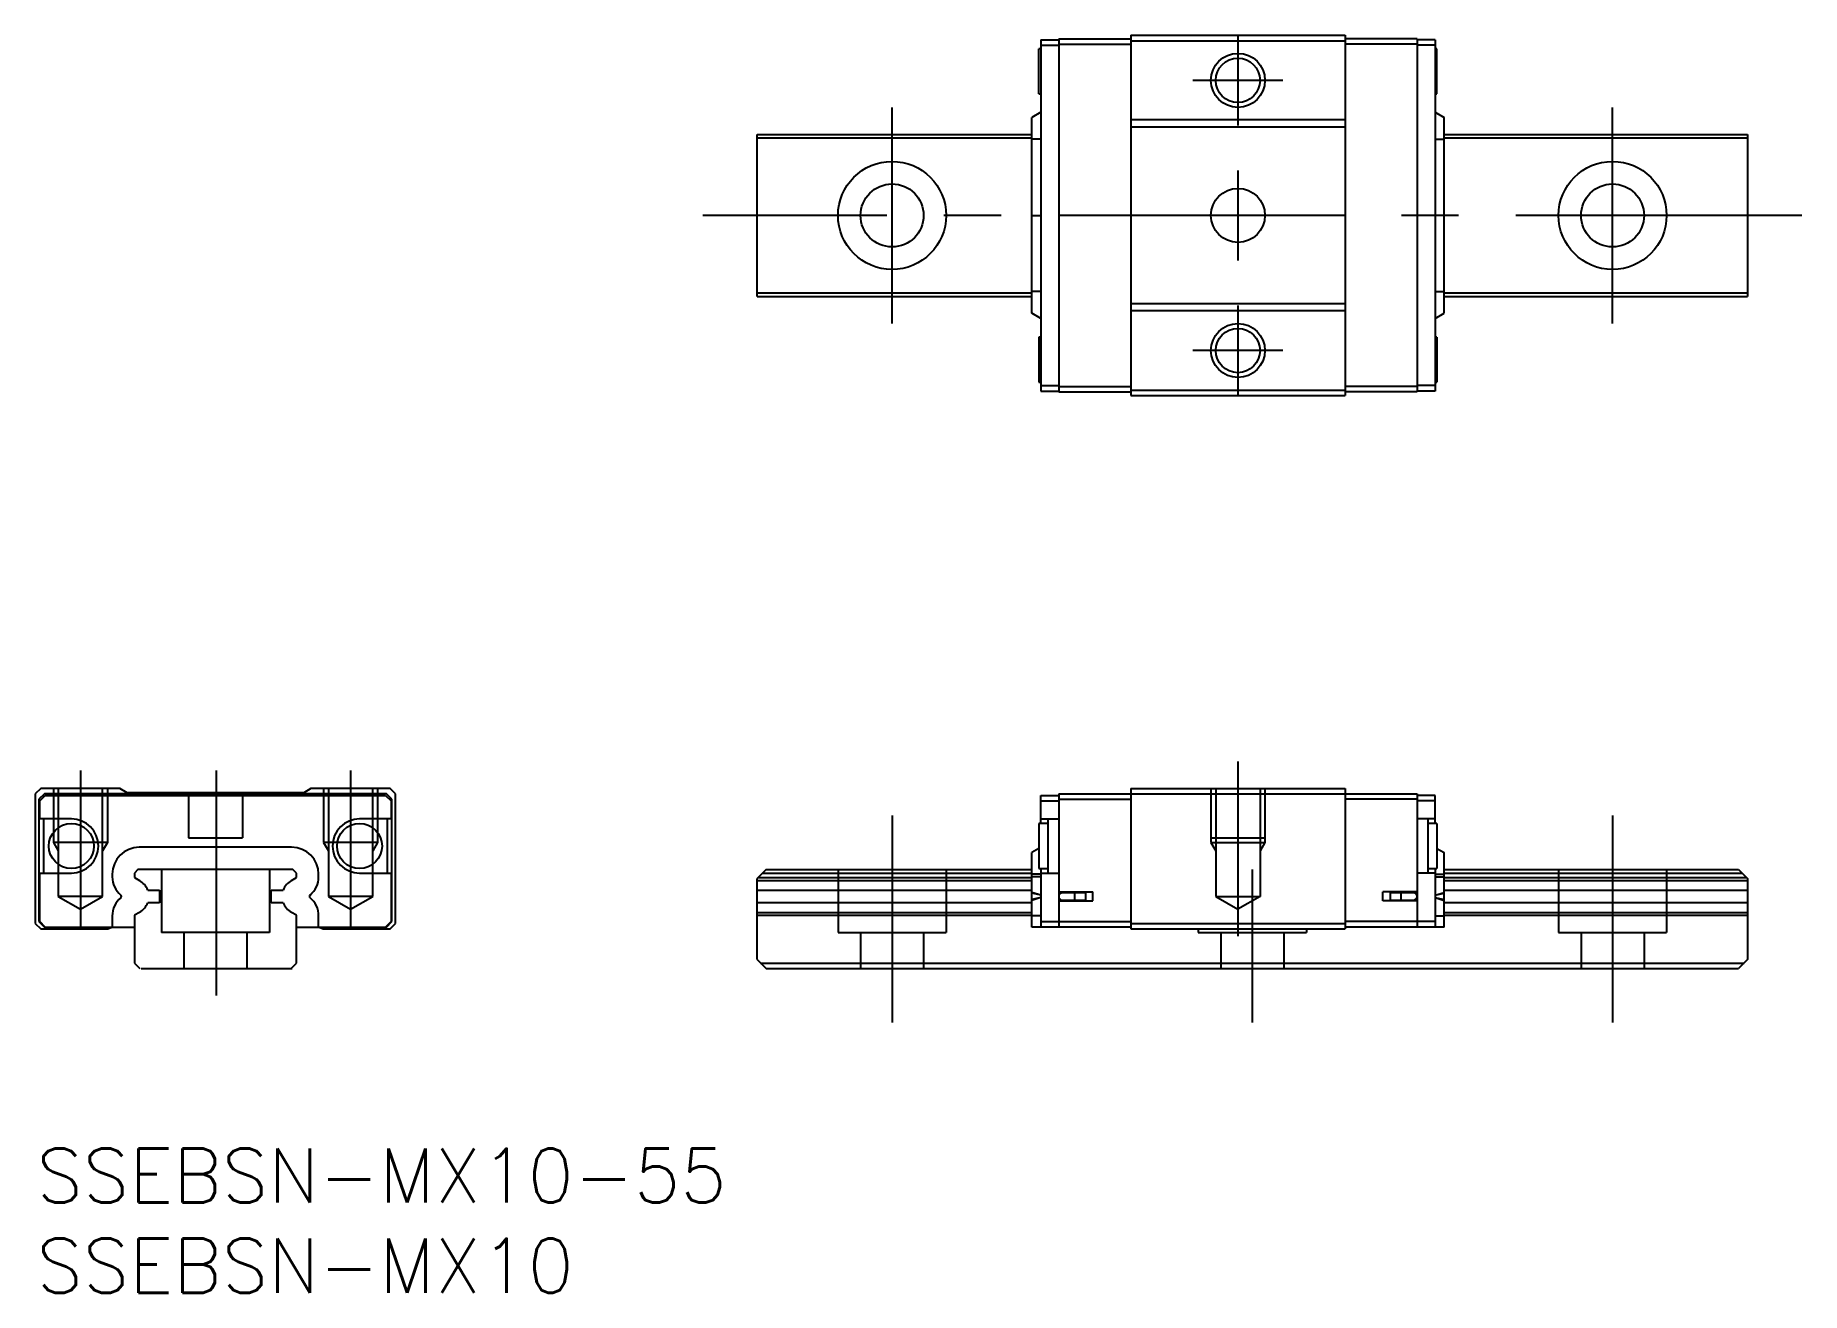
# Model space of a CAD drawing. Extents: x -0.1 to 98, y -8 to 61.8.
import ezdxf

# ---------------------------------------------------------------- set-up
doc = ezdxf.new("R2010")
doc.units = 0
doc.header["$LTSCALE"] = 0.5
doc.linetypes.add('CENTER', pattern=[50.8, 31.75, -6.35, 6.35, -6.35])
doc.linetypes.add('DASHED', pattern=[19.05, 12.7, -6.35])
for name, color, linetype in [('MSM_CENTER', 1, 'CENTER'), ('MSM_CONTINUOUS', 7, 'CONTINUOUS'), ('MSM_DASHED', 4, 'DASHED'), ('MSM_NARROW', 5, 'CONTINUOUS'), ('MSM_PART_NUMBER', 7, 'CONTINUOUS')]:
    doc.layers.add(name, color=color, linetype=linetype)
doc.styles.get("Standard").update_dxf_attribs({"font": 'txt.shx', "height": 3, "bigfont": 'bigfont.shx'})

# ---------------------------------------------------------------- blocks, each defined once
blk = doc.blocks.new('*U2')
at = {"layer": 'MSM_PART_NUMBER'}
blk.add_text('SSEBSN-MX10-55', height=3, dxfattribs=at).set_placement((0, -3))
blk = doc.blocks.new('*U3')
at = {"layer": 'MSM_PART_NUMBER'}
blk.add_text('SSEBSN-MX10', height=3, dxfattribs=at).set_placement((0, -8))

msp = doc.modelspace()

# ---------------------------------------------------------------- linework, layer by layer
at = {"layer": 'MSM_CENTER'}
for p, q in [((66.7, 61.81), (66.7, 56.81)), ((69.2, 59.31), (64.2, 59.31)), ((47.5, 45.81), (47.5, 57.81)), ((87.5, 45.81), (87.5, 57.81)), ((66.7, 54.31), (66.7, 49.31)), ((98, 51.81), (37, 51.81)), ((66.7, 46.81), (66.7, 41.81)), ((69.2, 44.31), (64.2, 44.31)), ((2.433, 21), (2.433, 12.29)), ((10, 8.5), (10, 21)), ((17.433, 21), (17.433, 12.29)), ((66.7, 21.5), (66.7, 11.79)), ((47.5, 18.5), (47.5, 7)), ((87.5, 18.5), (87.5, 7)), ((67.5, 15.5), (67.5, 7))]:
    msp.add_line(p, q, dxfattribs=at)
at = {"layer": 'MSM_CONTINUOUS'}
for p, q in [((60.75, 61.81), (60.75, 41.81)), ((60.75, 61.81), (72.65, 61.81)), ((72.65, 61.81), (72.65, 41.81)), ((55.75, 61.06), (55.65, 61.06)), ((55.65, 58.56), (55.65, 61.06)), ((55.75, 61.56), (55.75, 42.06)), ((55.75, 61.56), (56.75, 61.56)), ((55.75, 61.26), (56.75, 61.26)), ((56.75, 61.61), (56.75, 42.01)), ((56.75, 61.61), (60.75, 61.61)), ((56.75, 61.31), (60.75, 61.31)), ((60.75, 61.51), (72.65, 61.51)), ((76.65, 61.61), (72.65, 61.61)), ((76.65, 61.31), (72.65, 61.31)), ((76.65, 61.61), (76.65, 42.01)), ((77.65, 61.56), (76.65, 61.56)), ((77.65, 61.26), (76.65, 61.26)), ((77.65, 61.56), (77.65, 42.06)), ((77.75, 61.06), (77.65, 61.06)), ((77.75, 58.56), (77.75, 61.06)), ((55.65, 58.56), (55.75, 58.56)), ((77.65, 58.56), (77.75, 58.56)), ((55.75, 57.54), (55.25, 57.24)), ((55.25, 46.38), (55.25, 57.24)), ((72.65, 57.11), (60.75, 57.11)), ((77.65, 57.54), (78.15, 57.24)), ((78.15, 46.38), (78.15, 57.24)), ((40, 56.31), (55.25, 56.31)), ((40, 47.31), (40, 56.31)), ((40, 56.11), (55.25, 56.11)), ((55.75, 56.04), (55.25, 56.04)), ((72.65, 56.71), (60.75, 56.71)), ((77.65, 56.04), (78.15, 56.04)), ((78.15, 56.31), (95, 56.31)), ((78.15, 56.11), (95, 56.11)), ((95, 56.31), (95, 47.31)), ((55.25, 51.81), (55.75, 51.81)), ((78.15, 51.81), (77.65, 51.81)), ((40, 47.51), (55.25, 47.51)), ((40, 47.31), (55.25, 47.31)), ((55.75, 47.58), (55.25, 47.58)), ((77.65, 47.58), (78.15, 47.58)), ((78.15, 47.51), (95, 47.51)), ((78.15, 47.31), (95, 47.31)), ((55.75, 46.08), (55.25, 46.38)), ((72.65, 46.91), (60.75, 46.91)), ((72.65, 46.51), (60.75, 46.51)), ((77.65, 46.08), (78.15, 46.38)), ((55.75, 45.06), (55.65, 45.06)), ((55.65, 45.06), (55.65, 42.56)), ((77.75, 45.06), (77.65, 45.06)), ((77.75, 45.06), (77.75, 42.56)), ((55.65, 42.56), (55.75, 42.56)), ((55.75, 42.36), (56.75, 42.36)), ((56.75, 42.31), (60.75, 42.31)), ((76.65, 42.31), (72.65, 42.31)), ((77.65, 42.36), (76.65, 42.36)), ((77.65, 42.56), (77.75, 42.56)), ((55.75, 42.06), (56.75, 42.06)), ((56.75, 42.01), (60.75, 42.01)), ((60.75, 42.11), (72.65, 42.11)), ((60.75, 41.81), (72.65, 41.81)), ((76.65, 42.01), (72.65, 42.01)), ((77.65, 42.06), (76.65, 42.06)), ((0.233, 20), (-0.067, 19.7)), ((-0.067, 19.7), (-0.067, 12.5)), ((0.433, 19.7), (0.133, 19.4)), ((4.633, 20), (0.233, 20)), ((19.433, 19.7), (0.433, 19.7)), ((5.033, 19.75), (4.633, 20)), ((14.833, 19.75), (5.033, 19.75)), ((15.233, 20), (14.833, 19.75)), ((19.633, 20), (15.233, 20)), ((19.733, 19.4), (19.433, 19.7)), ((19.933, 19.7), (19.633, 20)), ((19.933, 12.5), (19.933, 19.7)), ((56.75, 19.7), (76.65, 19.7)), ((56.75, 19.7), (56.75, 12.3)), ((60.75, 20), (72.65, 20)), ((60.75, 20), (60.75, 12.2)), ((72.65, 20), (72.65, 12.2)), ((76.65, 19.7), (76.65, 12.3)), ((0.133, 19.4), (0.133, 12.6)), ((0.183, 19.3), (0.483, 19.6)), ((0.183, 18.3), (0.183, 19.3)), ((0.483, 19.6), (19.383, 19.6)), ((19.383, 19.6), (19.683, 19.3)), ((19.683, 19.3), (19.683, 18.3)), ((19.733, 12.6), (19.733, 19.4)), ((55.75, 18.05), (55.75, 19.6)), ((55.75, 19.6), (56.75, 19.6)), ((55.75, 19.3), (56.75, 19.3)), ((56.75, 19.4), (60.75, 19.4)), ((76.65, 19.4), (72.65, 19.4)), ((77.65, 19.6), (76.65, 19.6)), ((77.65, 19.3), (76.65, 19.3)), ((77.65, 18.05), (77.65, 19.6)), ((1.933, 18.3), (0.183, 18.3)), ((0.383, 18.3), (0.383, 15.3)), ((19.683, 18.3), (17.933, 18.3)), ((19.483, 15.3), (19.483, 18.3)), ((56.15, 18.05), (55.65, 18.05)), ((55.65, 18.05), (55.65, 15.55)), ((55.75, 18.3), (56.75, 18.3)), ((56.15, 18.3), (56.15, 15.3)), ((77.65, 18.3), (76.65, 18.3)), ((77.25, 18.3), (77.25, 15.3)), ((77.75, 18.05), (77.25, 18.05)), ((77.75, 18.05), (77.75, 15.55)), ((14.163, 16.73), (5.703, 16.73)), ((55.65, 16.67), (55.25, 16.43)), ((55.25, 12.3), (55.25, 16.43)), ((77.75, 16.67), (78.15, 16.43)), ((78.15, 12.3), (78.15, 16.43)), ((0.183, 15.3), (1.933, 15.3)), ((0.183, 12.6), (0.183, 15.3)), ((4.203, 15.23), (4.203, 15.084)), ((5.633, 15.5), (5.433, 15.3)), ((5.433, 15.3), (5.433, 15.043)), ((5.433, 15.043), (5.711, 14.883)), ((14.233, 15.5), (5.633, 15.5)), ((14.154, 14.883), (14.433, 15.043)), ((14.433, 15.3), (14.233, 15.5)), ((14.433, 15.043), (14.433, 15.3)), ((15.663, 15.084), (15.663, 15.23)), ((17.933, 15.3), (19.683, 15.3)), ((19.683, 15.3), (19.683, 12.6)), ((40.5, 15.5), (40, 15)), ((40, 10.5), (40, 15)), ((40, 14.883), (55.25, 14.883)), ((40.043, 15.043), (55.25, 15.043)), ((40.3, 15.3), (55.25, 15.3)), ((40.5, 15.5), (55.25, 15.5)), ((55.75, 15.23), (55.25, 15.23)), ((55.75, 15.084), (55.25, 15.084)), ((55.65, 15.55), (56.15, 15.55)), ((55.75, 15.55), (55.75, 12.3)), ((55.75, 15.3), (56.75, 15.3)), ((77.65, 15.3), (76.65, 15.3)), ((77.25, 15.55), (77.75, 15.55)), ((77.65, 15.55), (77.65, 12.3)), ((77.65, 15.23), (78.15, 15.23)), ((77.65, 15.084), (78.15, 15.084)), ((78.15, 15.5), (94.5, 15.5)), ((78.15, 15.3), (94.7, 15.3)), ((78.15, 15.043), (94.957, 15.043)), ((78.15, 14.883), (95, 14.883)), ((94.5, 15.5), (95, 15)), ((95, 15), (95, 10.5)), ((6.178, 14.35), (6.833, 14.35)), ((6.833, 14.35), (6.833, 13.65)), ((13.033, 13.65), (13.033, 14.35)), ((13.033, 14.35), (13.688, 14.35)), ((40, 14.35), (55.25, 14.35)), ((55.75, 14.069), (55.25, 14.218)), ((55.75, 14.065), (55.25, 14.173)), ((55.75, 13.935), (55.25, 13.827)), ((55.753, 13.932), (55.25, 13.782)), ((56.75, 14.25), (58.65, 14.25)), ((56.75, 13.75), (58.65, 13.75)), ((58.25, 14.2), (56.95, 14.2)), ((56.95, 13.8), (58.25, 13.8)), ((57.25, 14.2), (57.25, 14.25)), ((57.25, 13.75), (57.25, 13.8)), ((57.579, 14.2), (57.579, 14.25)), ((57.579, 13.75), (57.579, 13.8)), ((57.65, 13.8), (57.65, 14.2)), ((58.25, 13.8), (58.25, 14.2)), ((58.65, 13.75), (58.65, 14.25)), ((74.75, 13.75), (74.75, 14.25)), ((76.65, 14.25), (74.75, 14.25)), ((76.65, 13.75), (74.75, 13.75)), ((76.45, 14.2), (75.15, 14.2)), ((75.15, 14.2), (75.15, 13.8)), ((75.15, 13.8), (76.45, 13.8)), ((75.75, 14.2), (75.75, 13.8)), ((75.821, 14.2), (75.821, 14.25)), ((75.821, 13.75), (75.821, 13.8)), ((76.15, 14.2), (76.15, 14.25)), ((76.15, 13.75), (76.15, 13.8)), ((77.647, 14.068), (78.15, 14.218)), ((77.647, 13.932), (78.15, 13.782)), ((77.65, 14.065), (78.15, 14.173)), ((77.65, 13.935), (78.15, 13.827)), ((78.15, 14.35), (95, 14.35)), ((4.203, 12.916), (4.203, 12.3)), ((5.711, 13.117), (5.433, 12.957)), ((5.433, 12.957), (5.433, 10.3)), ((6.833, 13.65), (6.178, 13.65)), ((13.688, 13.65), (13.033, 13.65)), ((14.433, 12.957), (14.154, 13.117)), ((14.433, 10.3), (14.433, 12.957)), ((15.663, 12.3), (15.663, 12.916)), ((55.25, 13.65), (40, 13.65)), ((40, 13.117), (55.25, 13.117)), ((40, 12.957), (55.25, 12.957)), ((55.75, 12.916), (55.25, 12.916)), ((77.65, 12.916), (78.15, 12.916)), ((95, 13.65), (78.15, 13.65)), ((78.15, 13.117), (95, 13.117)), ((78.15, 12.957), (95, 12.957)), ((-0.067, 12.5), (0.233, 12.2)), ((0.133, 12.6), (0.433, 12.3)), ((0.483, 12.3), (0.183, 12.6)), ((0.233, 12.2), (3.96, 12.2)), ((0.433, 12.3), (5.433, 12.3)), ((3.96, 12.2), (4.175, 12.3)), ((14.433, 12.3), (19.433, 12.3)), ((15.691, 12.3), (15.905, 12.2)), ((15.905, 12.2), (19.633, 12.2)), ((19.683, 12.6), (19.383, 12.3)), ((19.433, 12.3), (19.733, 12.6)), ((19.633, 12.2), (19.933, 12.5)), ((60.75, 12.3), (55.25, 12.3)), ((55.75, 12.6), (60.75, 12.6)), ((60.75, 12.5), (72.65, 12.5)), ((60.75, 12.2), (72.65, 12.2)), ((77.65, 12.6), (72.65, 12.6)), ((78.15, 12.3), (72.65, 12.3)), ((5.433, 10.3), (5.733, 10)), ((5.8, 10), (14.2, 10)), ((14.133, 10), (14.433, 10.3)), ((40, 10.5), (40.5, 10)), ((40.2, 10.3), (94.8, 10.3)), ((40.5, 10), (94.5, 10)), ((95, 10.5), (94.5, 10))]:
    msp.add_line(p, q, dxfattribs=at)
for centre, radius in [((66.7, 59.31), 1.23), ((47.5, 51.81), 3), ((87.5, 51.81), 3), ((47.5, 51.81), 1.75), ((66.7, 51.81), 1.5), ((87.5, 51.81), 1.75), ((66.7, 44.31), 1.23), ((1.933, 16.8), 1.25), ((17.933, 16.8), 1.25)]:
    msp.add_circle(centre, radius, dxfattribs=at)
for centre, radius, start, end in [((1.933, 16.8), 1.5, 270, 90), ((17.933, 16.8), 1.5, 90, 270), ((5.703, 15.23), 1.5, 90, 180), ((14.163, 15.23), 1.5, 0, 90), ((5.503, 15.084), 1.3, 180, 230.73062), ((5.161, 13.93), 1.1, 22.44635, 60.00309), ((14.704, 13.93), 1.1, 119.99691, 157.55365), ((14.363, 15.084), 1.3, 309.26938, 0), ((5.503, 12.916), 1.3, 129.26938, 180), ((4.617, 14), 0.1, 309.26938, 50.73062), ((15.249, 14), 0.1, 129.26938, 230.73063), ((14.363, 12.916), 1.3, 0, 50.73062), ((56.95, 14), 0.2, 90, 270), ((76.45, 14), 0.2, 270, 89.99996), ((5.161, 14.07), 1.1, 299.99691, 337.55365), ((14.704, 14.07), 1.1, 202.44635, 240.00309)]:
    msp.add_arc(centre, radius, start, end, dxfattribs=at)
at = {"layer": 'MSM_DASHED'}
for p, q in [((0.933, 20), (0.933, 17)), ((1.203, 20), (1.203, 14)), ((3.662, 14), (3.662, 20)), ((3.933, 20), (3.933, 17)), ((8.433, 19.75), (8.433, 17.25)), ((11.433, 19.75), (11.433, 17.25)), ((15.933, 20), (15.933, 17)), ((16.203, 20), (16.203, 14)), ((18.662, 14), (18.662, 20)), ((18.933, 20), (18.933, 17)), ((65.2, 20), (65.2, 17)), ((65.47, 20), (65.47, 14)), ((67.929, 20), (67.929, 14)), ((68.2, 20), (68.2, 17)), ((0.933, 17), (1.203, 16.531)), ((3.933, 17), (0.933, 17)), ((3.933, 17), (3.662, 16.531)), ((8.433, 17.25), (11.433, 17.25)), ((15.933, 17), (16.203, 16.531)), ((18.933, 17), (15.933, 17)), ((18.933, 17), (18.662, 16.531)), ((65.2, 17.25), (68.2, 17.25)), ((65.2, 17), (65.47, 16.531)), ((65.2, 17), (68.2, 17)), ((68.2, 17), (67.929, 16.531)), ((6.933, 15.5), (6.933, 12)), ((12.933, 15.5), (12.933, 12)), ((44.5, 15.5), (44.5, 12)), ((50.5, 15.5), (50.5, 12)), ((84.5, 15.5), (84.5, 12)), ((90.5, 15.5), (90.5, 12)), ((1.203, 14), (2.433, 13.29)), ((3.662, 14), (1.203, 14)), ((2.433, 13.29), (3.662, 14)), ((16.203, 14), (17.433, 13.29)), ((18.662, 14), (16.203, 14)), ((17.433, 13.29), (18.662, 14)), ((65.47, 14), (67.929, 14)), ((65.47, 14), (66.7, 13.29)), ((67.929, 14), (66.7, 13.29)), ((12.933, 12), (6.933, 12)), ((8.183, 12), (8.183, 10)), ((11.683, 12), (11.683, 10)), ((44.5, 12), (50.5, 12)), ((45.75, 12), (45.75, 10)), ((49.25, 12), (49.25, 10)), ((64.5, 12.2), (64.5, 12)), ((64.5, 12), (70.5, 12)), ((65.75, 12), (65.75, 10)), ((69.25, 12), (69.25, 10)), ((70.5, 12.2), (70.5, 12)), ((84.5, 12), (90.5, 12)), ((85.75, 12), (85.75, 10)), ((89.25, 12), (89.25, 10))]:
    msp.add_line(p, q, dxfattribs=at)
at = {"layer": 'MSM_NARROW'}
for centre in [(66.7, 59.31), (66.7, 44.31)]:
    msp.add_circle(centre, 1.5, dxfattribs=at)

# ---------------------------------------------------------------- block references
at = {"layer": 'MSM_CONTINUOUS'}
for name in ['*U2', '*U3']:
    msp.add_blockref(name, (0, 0), dxfattribs=at)

doc.saveas('drawing.dxf')
